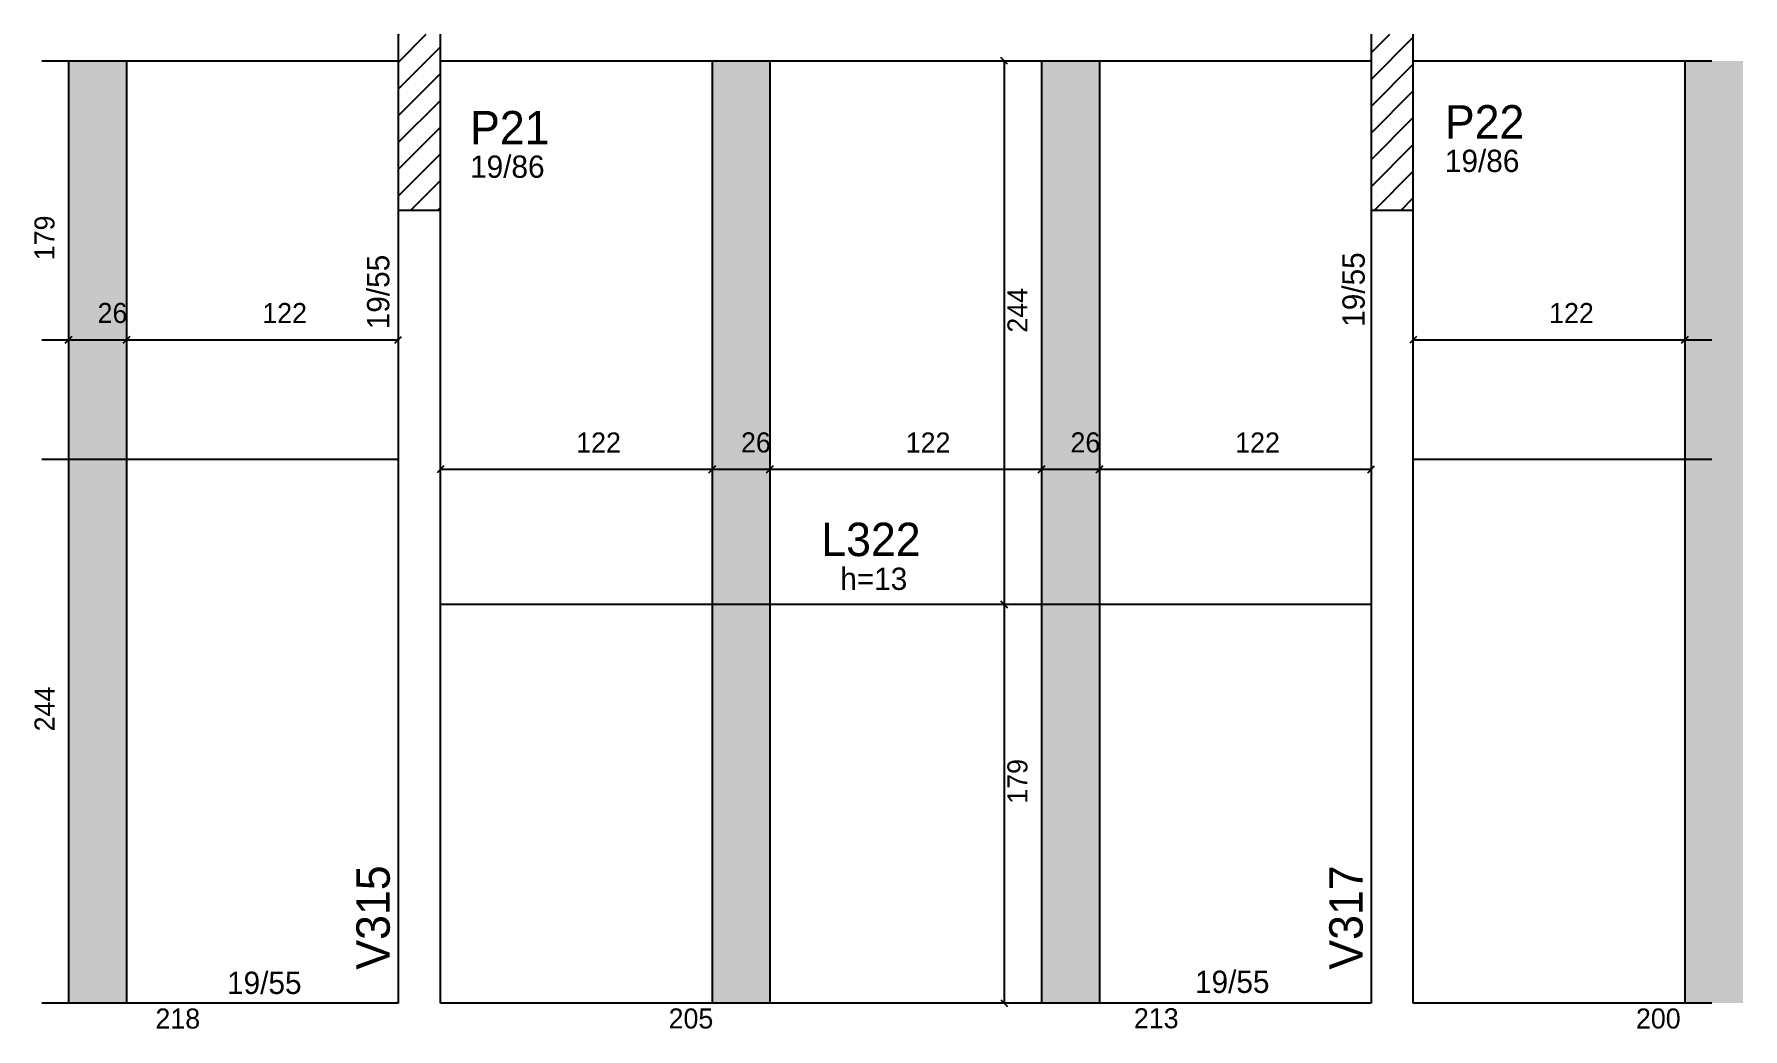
# Model space of a CAD drawing. Header units: metres. Extents: x 3859 to 4626, y 1656 to 2103.
import ezdxf

# ---------------------------------------------------------------- set-up
doc = ezdxf.new("R2010")
doc.units = ezdxf.units.M
for name, color, linetype in [('3', 7, 'Continuous'), ('4', 7, 'Continuous'), ('7', 7, 'Continuous'), ('9', 7, 'Continuous'), ('Hachura', 7, 'Continuous'), ('Painéis', 7, 'Continuous')]:
    doc.layers.add(name, color=color, linetype=linetype)

msp = doc.modelspace()

# ---------------------------------------------------------------- hatches: boundary and pattern name
at = {"layer": '9'}
h = msp.add_hatch(color=7, dxfattribs=at)
h.dxf.hatch_style = 1
h.paths.add_polyline_path([(4459.07, 1890.94), (4459.07, 1890.94), (4459.07, 2090.94), (4459.07, 2090.94), (4459.07, 1890.94)])
h = msp.add_hatch(color=7, dxfattribs=at)
h.dxf.hatch_style = 1
h.paths.add_polyline_path([(4478.07, 1890.94), (4478.07, 1890.94), (4478.07, 2090.94), (4478.07, 2090.94), (4478.07, 1890.94)])
at = {"layer": 'Hachura'}
h = msp.add_hatch(color=7, dxfattribs=at)
h.dxf.hatch_style = 1
h.paths.add_polyline_path([(3874.08, 1667.94), (3900.08, 1667.94), (3900.08, 2090.94), (3874.08, 2090.94), (3874.08, 1667.94)])
h = msp.add_hatch(color=7, dxfattribs=at)
h.dxf.hatch_style = 1
h.paths.add_polyline_path([(4163.08, 1667.94), (4189.08, 1667.94), (4189.08, 2090.94), (4163.08, 2090.94), (4163.08, 1667.94)])
h = msp.add_hatch(color=7, dxfattribs=at)
h.dxf.hatch_style = 1
h.paths.add_polyline_path([(4311.08, 1667.94), (4337.08, 1667.94), (4337.08, 2090.94), (4311.08, 2090.94), (4311.08, 1667.94)])
h = msp.add_hatch(color=7, dxfattribs=at)
h.dxf.hatch_style = 1
h.paths.add_polyline_path([(4600.08, 1667.94), (4626.08, 1667.94), (4626.08, 2090.94), (4600.08, 2090.94), (4600.08, 1667.94)])

# ---------------------------------------------------------------- linework, layer by layer
at = {"layer": '3', "color": 3, "lineweight": 25}
for p, q in [((4022.07, 2090.3), (4034.7, 2102.94)), ((4022.07, 2102.32), (4022.68, 2102.94)), ((4459.07, 2094.55), (4467.45, 2102.94)), ((4022.07, 2078.28), (4041.07, 2097.28)), ((4459.07, 2082.53), (4478.07, 2101.53)), ((4459.07, 2070.51), (4478.07, 2089.51)), ((4022.07, 2066.26), (4041.07, 2085.26)), ((4022.07, 2054.24), (4041.07, 2073.24)), ((4459.07, 2058.49), (4478.07, 2077.49)), ((4459.07, 2046.47), (4478.07, 2065.47)), ((4022.07, 2042.22), (4041.07, 2061.22)), ((4022.07, 2030.2), (4041.07, 2049.2)), ((4459.07, 2034.45), (4478.07, 2053.45)), ((4027.83, 2023.94), (4041.07, 2037.18)), ((4460.58, 2023.94), (4478.07, 2041.43)), ((4472.6, 2023.94), (4478.07, 2029.41)), ((4039.85, 2023.94), (4041.07, 2025.16))]:
    msp.add_line(p, q, dxfattribs=at)
for points in [[(3862.08, 2090.94), (4022.07, 2090.94)], [(4041.07, 2090.94), (4459.07, 2090.94)], [(4478.07, 2090.94), (4612.08, 2090.94)], [(4022.07, 2023.94), (4022.07, 1667.94)], [(4041.07, 1667.94), (4041.07, 2023.94)], [(4459.07, 2023.94), (4459.07, 1667.94)], [(4478.07, 1667.94), (4478.07, 2023.94)], [(4022.07, 1667.94), (3862.08, 1667.94)], [(4459.07, 1667.94), (4041.07, 1667.94)], [(4612.08, 1667.94), (4478.07, 1667.94)]]:
    msp.add_lwpolyline(points, dxfattribs=at)
at = {"layer": '7', "color": 7, "lineweight": 25}
for points in [[(4022.07, 2102.94), (4022.07, 2023.94)], [(4041.07, 2023.94), (4041.07, 2102.94)], [(4459.07, 2102.94), (4459.07, 2023.94)], [(4478.07, 2023.94), (4478.07, 2102.94)], [(4022.07, 2023.94), (4041.07, 2023.94)], [(4459.07, 2023.94), (4478.07, 2023.94)]]:
    msp.add_lwpolyline(points, dxfattribs=at)
at = {"layer": 'Painéis', "color": 200, "lineweight": 25}
for p, q in [((3874.08, 2090.94), (3874.08, 1667.94)), ((3900.08, 2090.94), (3900.08, 1667.94)), ((4163.08, 2090.94), (4163.08, 1667.94)), ((4189.08, 2090.94), (4189.08, 1667.94)), ((4311.08, 2090.94), (4311.08, 1667.94)), ((4337.08, 2090.94), (4337.08, 1667.94)), ((4600.08, 2090.94), (4600.08, 1667.94)), ((4021.98, 1911.94), (3862.08, 1911.94)), ((4612.08, 1911.94), (4477.98, 1911.94)), ((4458.98, 1846.94), (4040.98, 1846.94))]:
    msp.add_line(p, q, dxfattribs=at)
at = {"layer": 'Painéis', "color": 0, "lineweight": 25}
for p, q in [((4295.83, 2089.44), (4292.83, 2092.44)), ((3872.58, 1964.19), (3875.58, 1967.19)), ((3875.58, 1967.19), (3872.58, 1964.19)), ((3898.58, 1964.19), (3901.58, 1967.19)), ((3901.58, 1967.19), (3898.58, 1964.19)), ((4020.57, 1964.19), (4023.57, 1967.19)), ((4479.57, 1967.19), (4476.57, 1964.19)), ((4598.58, 1964.19), (4601.58, 1967.19)), ((4601.58, 1967.19), (4598.58, 1964.19)), ((4042.57, 1909.08), (4039.57, 1906.08)), ((4161.58, 1906.08), (4164.58, 1909.08)), ((4164.58, 1909.08), (4161.58, 1906.08)), ((4187.58, 1906.08), (4190.58, 1909.08)), ((4190.58, 1909.08), (4187.58, 1906.08)), ((4309.58, 1906.08), (4312.58, 1909.08)), ((4312.58, 1909.08), (4309.58, 1906.08)), ((4335.58, 1906.08), (4338.58, 1909.08)), ((4338.58, 1909.08), (4335.58, 1906.08)), ((4457.57, 1906.08), (4460.57, 1909.08)), ((4292.83, 1848.44), (4295.83, 1845.44)), ((4295.83, 1845.44), (4292.83, 1848.44)), ((4292.83, 1669.44), (4295.83, 1666.44))]:
    msp.add_line(p, q, dxfattribs=at)
at = {"layer": 'Painéis', "color": 4, "lineweight": 25}
for p, q in [((4294.33, 2090.94), (4294.33, 1846.94)), ((3862.08, 1965.69), (3874.08, 1965.69)), ((3874.08, 1965.69), (3900.08, 1965.69)), ((3900.08, 1965.69), (4022.07, 1965.69)), ((4478.07, 1965.69), (4600.08, 1965.69)), ((4600.08, 1965.69), (4612.08, 1965.69)), ((4041.07, 1907.58), (4163.08, 1907.58)), ((4163.08, 1907.58), (4189.08, 1907.58)), ((4189.08, 1907.58), (4311.08, 1907.58)), ((4311.08, 1907.58), (4337.08, 1907.58)), ((4337.08, 1907.58), (4459.07, 1907.58)), ((4294.33, 1846.94), (4294.33, 1667.94))]:
    msp.add_line(p, q, dxfattribs=at)

# ---------------------------------------------------------------- texts
at = {"layer": '3', "color": 3, "lineweight": 25}
for s, p in [('19/86', (4492.25, 2041.07)), ('19/86', (4054.39, 2038.47)), ('h=13', (4220.65, 1853.44)), ('19/55', (3945.23, 1672.04)), ('19/55', (4380, 1672.51))]:
    msp.add_text(s, height=10, dxfattribs=at).set_placement(p)
for p in [(4018.12, 1970.45), (4456.22, 1971.56)]:
    msp.add_text('19/55', height=10, rotation=90, dxfattribs=at).set_placement(p)
at = {"layer": '4', "color": 4, "lineweight": 25}
for s, p in [('P21', (4054.39, 2053.47)), ('P22', (4492.25, 2056.07)), ('L322', (4212.14, 1868.62))]:
    msp.add_text(s, height=15, dxfattribs=at).set_placement(p)
for s, p in [('V315', (4018.32, 1682.94)), ('V317', (4455.32, 1682.94))]:
    msp.add_text(s, height=15, rotation=90, dxfattribs=at).set_placement(p)
at = {"layer": 'Painéis', "color": 240, "lineweight": 25}
for s, p in [('179', (3867.73, 2001.44)), ('244', (4304.76, 1968.94)), ('244', (3867.76, 1789.94)), ('179', (4304.73, 1757.44))]:
    msp.add_text(s, height=9, rotation=90, dxfattribs=at).set_placement(p)
for s, p in [('26', (3887.08, 1973.28)), ('122', (3961.07, 1973.24)), ('122', (4539.07, 1973.24)), ('122', (4102.07, 1915.13)), ('26', (4176.08, 1915.17)), ('122', (4250.08, 1915.13)), ('26', (4324.08, 1915.17)), ('122', (4398.07, 1915.13)), ('218', (3913.07, 1656.52)), ('205', (4143.57, 1656.54)), ('213', (4352.57, 1656.64)), ('200', (4578.07, 1656.53))]:
    msp.add_text(s, height=9, dxfattribs=at).set_placement(p)

doc.saveas('drawing.dxf')
